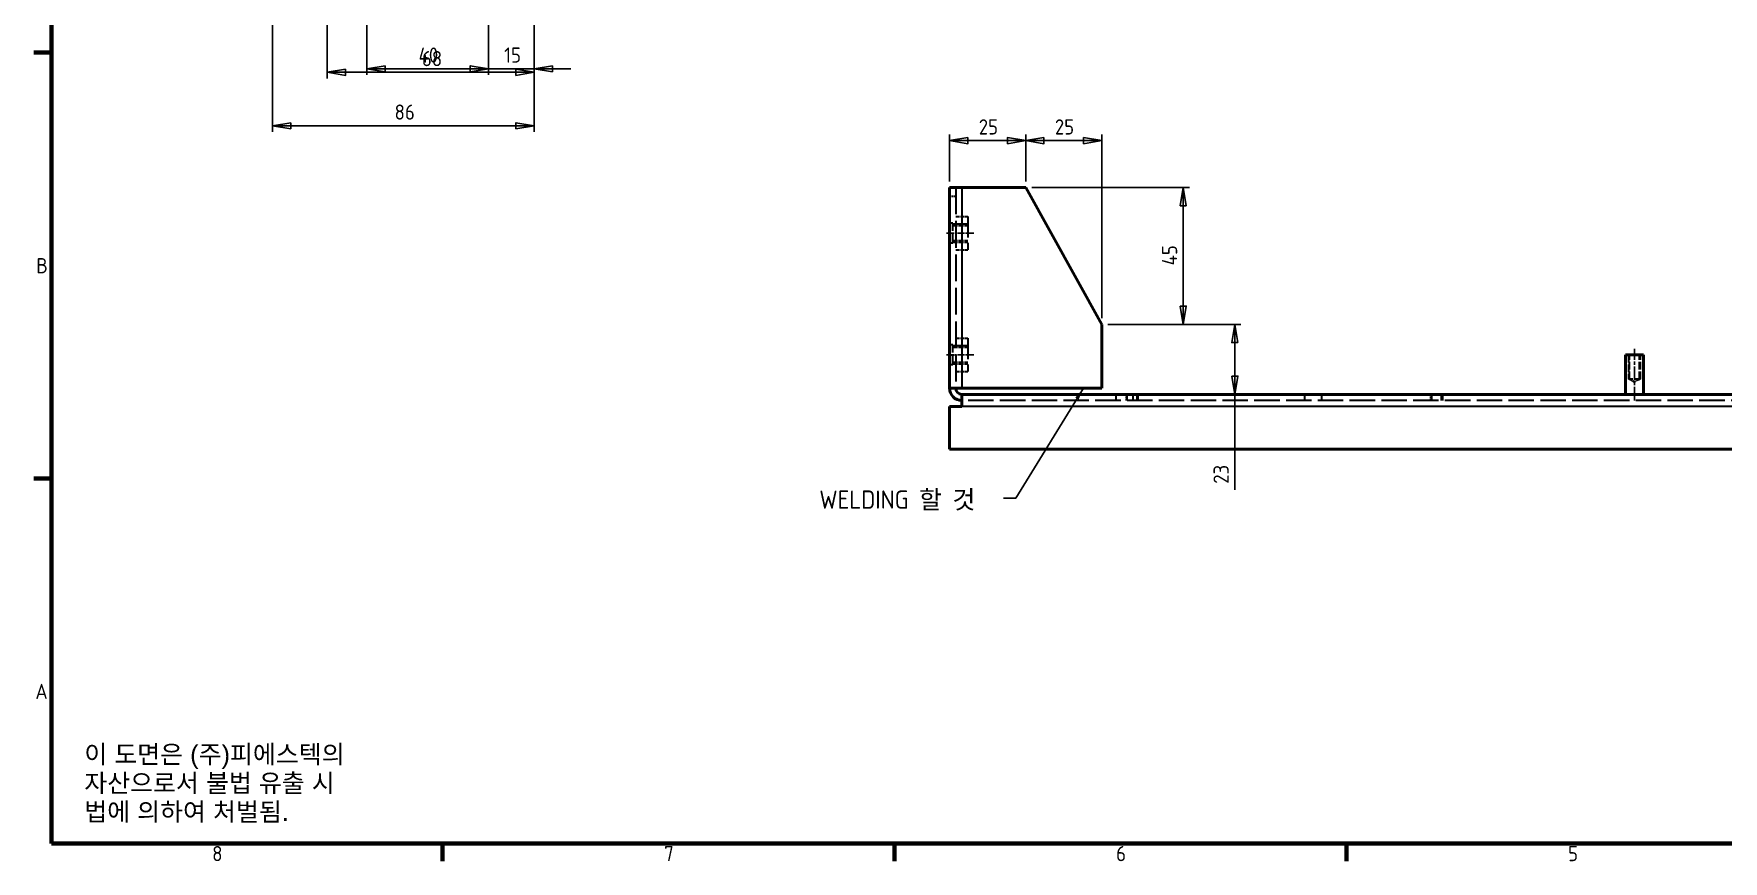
# Model space of a CAD drawing. Header units: millimetres. Extents: x 0 to 1188, y 0 to 840.
# Drawn here: x 14 to 569, y 14 to 286 of the extents above; entities that cross this region are included whole.
import ezdxf

# ---------------------------------------------------------------- set-up
doc = ezdxf.new("R2010")
doc.units = ezdxf.units.MM
doc.header["$LTSCALE"] = 2
doc.linetypes.add('CHAIN', pattern=[0.3543, 0.2362, -0.0295, 0.0591, -0.0295])
doc.linetypes.add('DASHED', pattern=[0.2067, 0.1654, -0.0413])
doc.layers.get('0').update_dxf_attribs({"lineweight": 25})
for name, color, linetype, lineweight in [('가려진 것(ISO)', 5, 'DASHED', 35), ('가시적인 것(ISO)', 7, 'Continuous', 50), ('가시적인 좁은 것(ISO)', 1, 'Continuous', 35), ('경계(ISO)', 7, 'Continuous', 70), ('기호(ISO)', 7, 'Continuous', 25), ('중심선(ISO)', 1, 'Continuous', 25), ('치수(ISO)', 7, 'Continuous', 25)]:
    doc.layers.add(name, color=color, linetype=linetype, lineweight=lineweight)
doc.styles.add('ISO Proportiona M2B', font='isocp.shx')
doc.styles.add('ISO Proportional', font='arial.ttf')
doc.styles.add('ISO ProportionalPSTEK', font='isocp.shx')
doc.dimstyles.new('PSTEK', dxfattribs={"dimscale": 2, "dimtxt": 2.5, "dimasz": 3, "dimexe": 1, "dimexo": 1, "dimgap": 1, "dimtad": 1, "dimrnd": 1e-08, "dimdsep": 46, "dimtxsty": 'ISO ProportionalPSTEK', "dimblk": 'Filled-1', "dimcen": 0.09, "dimdle": 10, "dimclrd": 3, "dimclre": 3, "dimclrt": 1, "dimadec": 1, "dimazin": 2, "dimtfac": 1, "dimtmove": 0, "dimatfit": 3, "dimfxl": 0, "dimtolj": 1, "dimlwd": -1, "dimlwe": -1, "dimarcsym": 0})
doc.dimstyles.new('PSTEK$7', dxfattribs={"dimscale": 2, "dimtxt": 2.5, "dimasz": 2, "dimexe": 1, "dimexo": 1, "dimgap": 1, "dimtad": 1, "dimrnd": 1e-08, "dimdsep": 46, "dimtxsty": 'ISO ProportionalPSTEK', "dimblk": 'Filled-1', "dimcen": 0.09, "dimdle": 10, "dimclrd": 3, "dimclre": 3, "dimclrt": 1, "dimadec": 1, "dimazin": 2, "dimtfac": 1, "dimtmove": 0, "dimatfit": 3, "dimfxl": 0, "dimtolj": 1, "dimlwd": -1, "dimlwe": -1, "dimarcsym": 0})

# ---------------------------------------------------------------- blocks, each defined once
blk = doc.blocks.new('경계 Default Border')
at = {"layer": '경계(ISO)'}
for p, q in [((10, 140), (7.1, 140)), ((10, 70), (7.1, 70)), ((74.25, 10), (74.25, 7.1)), ((148.5, 10), (148.5, 7.1)), ((222.75, 10), (222.75, 7.1))]:
    blk.add_line(p, q, dxfattribs=at)
at = {"layer": '경계(ISO)', "flags": 128}
blk.add_lwpolyline([(10, 10), (10, 410), (584, 410), (584, 10), (10, 10)], dxfattribs=at)
at = {"layer": '경계(ISO)', "color": 1, "char_height": 2.5, "attachment_point": 7, "style": 'ISO Proportiona M2B'}
for s, insert in [('B', (7.5, 103.73)), ('A', (7.36, 33.74)), ('8', (36.41, 7.08)), ('7', (110.66, 7.09)), ('6', (184.91, 7.08)), ('5', (259.16, 7.08))]:
    blk.add_mtext(s, dxfattribs=dict(at, insert=insert))
blk = doc.blocks.new('Filled-1')
at = {"color": 0}
for p, q in [((0, 0), (-1, 0.167)), ((-1, 0.167), (-1, -0.167)), ((-1, 0), (0, 0)), ((-1, -0.167), (0, 0))]:
    blk.add_line(p, q, dxfattribs=at)
at = {"color": 0, "flags": 128}
blk.add_lwpolyline([(-1, -0.167), (0, 0), (-1, 0.167), (-1, -0.167)], dxfattribs=at)
at = {"color": 0}
blk.add_solid([(-1, -0.167), (0, 0), (-1, 0.167), (-1, -0.167)], dxfattribs=at)
blk = doc.blocks.new('*D37')
at = {"layer": 'Defpoints', "color": 0, "transparency": 16777216}
for p in [(123.62, 332.5), (163.62, 332.5), (163.62, 274.7)]:
    blk.add_point(p, dxfattribs=at)
at = {"layer": '치수(ISO)', "color": 3, "transparency": 16777216}
for p, q in [((123.62, 330.5), (123.62, 272.7)), ((163.62, 330.5), (163.62, 272.7)), ((129.62, 274.7), (157.62, 274.7))]:
    blk.add_line(p, q, dxfattribs=at)
at = {"layer": '치수(ISO)', "color": 3, "transparency": 16777216, "xscale": 6, "yscale": 6, "zscale": 6, "rotation": 180}
blk.add_blockref('Filled-1', (123.62, 274.7), dxfattribs=at)
at = {"layer": '치수(ISO)', "color": 3, "transparency": 16777216, "xscale": 6, "yscale": 6, "zscale": 6}
blk.add_blockref('Filled-1', (163.62, 274.7), dxfattribs=at)
at = {"layer": '치수(ISO)', "color": 1, "transparency": 16777216, "insert": (140.62, 281.7), "char_height": 5, "attachment_point": 1, "style": 'ISO ProportionalPSTEK'}
blk.add_mtext('\\A1;40', dxfattribs=at)
blk = doc.blocks.new('*D38')
at = {"layer": 'Defpoints', "color": 0, "transparency": 16777216}
for p in [(163.62, 332.5), (178.62, 326), (178.62, 274.7)]:
    blk.add_point(p, dxfattribs=at)
at = {"layer": '치수(ISO)', "color": 3, "transparency": 16777216}
for p, q in [((163.62, 330.5), (163.62, 272.7)), ((178.62, 324), (178.62, 272.7)), ((157.62, 274.7), (151.62, 274.7)), ((163.62, 274.7), (178.62, 274.7)), ((184.62, 274.7), (190.62, 274.7))]:
    blk.add_line(p, q, dxfattribs=at)
at = {"layer": '치수(ISO)', "color": 3, "transparency": 16777216, "xscale": 6, "yscale": 6, "zscale": 6}
blk.add_blockref('Filled-1', (163.62, 274.7), dxfattribs=at)
at = {"layer": '치수(ISO)', "color": 3, "transparency": 16777216, "xscale": 6, "yscale": 6, "zscale": 6, "rotation": 180}
blk.add_blockref('Filled-1', (178.62, 274.7), dxfattribs=at)
at = {"layer": '치수(ISO)', "color": 1, "transparency": 16777216, "insert": (168.77, 281.7), "char_height": 5, "attachment_point": 1, "style": 'ISO ProportionalPSTEK'}
blk.add_mtext('\\A1;15', dxfattribs=at)
blk = doc.blocks.new('*D39')
at = {"layer": 'Defpoints', "color": 0, "transparency": 16777216}
for p in [(110.62, 322), (178.62, 322), (178.62, 273.53)]:
    blk.add_point(p, dxfattribs=at)
at = {"layer": '치수(ISO)', "color": 3, "transparency": 16777216}
for p, q in [((110.62, 320), (110.62, 271.53)), ((178.62, 320), (178.62, 271.53)), ((116.62, 273.53), (172.62, 273.53))]:
    blk.add_line(p, q, dxfattribs=at)
at = {"layer": '치수(ISO)', "color": 3, "transparency": 16777216, "xscale": 6, "yscale": 6, "zscale": 6, "rotation": 180}
blk.add_blockref('Filled-1', (110.62, 273.53), dxfattribs=at)
at = {"layer": '치수(ISO)', "color": 3, "transparency": 16777216, "xscale": 6, "yscale": 6, "zscale": 6}
blk.add_blockref('Filled-1', (178.62, 273.53), dxfattribs=at)
at = {"layer": '치수(ISO)', "color": 1, "transparency": 16777216, "insert": (141.72, 280.53), "char_height": 5, "attachment_point": 1, "style": 'ISO ProportionalPSTEK'}
blk.add_mtext('\\A1;68', dxfattribs=at)
blk = doc.blocks.new('*D40')
at = {"layer": 'Defpoints', "color": 0, "transparency": 16777216}
for p in [(340.11, 251.06), (315.11, 235.65), (340.11, 235.65)]:
    blk.add_point(p, dxfattribs=at)
at = {"layer": '치수(ISO)', "color": 3, "transparency": 16777216}
for p, q in [((315.11, 237.65), (315.11, 253.06)), ((321.11, 251.06), (334.11, 251.06)), ((340.11, 237.65), (340.11, 253.06))]:
    blk.add_line(p, q, dxfattribs=at)
at = {"layer": '치수(ISO)', "color": 3, "transparency": 16777216, "xscale": 6, "yscale": 6, "zscale": 6, "rotation": 180}
blk.add_blockref('Filled-1', (315.11, 251.06), dxfattribs=at)
at = {"layer": '치수(ISO)', "color": 3, "transparency": 16777216, "xscale": 6, "yscale": 6, "zscale": 6}
blk.add_blockref('Filled-1', (340.11, 251.06), dxfattribs=at)
at = {"layer": '치수(ISO)', "color": 1, "transparency": 16777216, "insert": (324.69, 258.07), "char_height": 5, "attachment_point": 1, "style": 'ISO ProportionalPSTEK'}
blk.add_mtext('\\A1;25', dxfattribs=at)
blk = doc.blocks.new('*D41')
at = {"layer": 'Defpoints', "color": 0, "transparency": 16777216}
for p in [(340.11, 251.06), (340.11, 235.65), (365.11, 190.65)]:
    blk.add_point(p, dxfattribs=at)
at = {"layer": '치수(ISO)', "color": 3, "transparency": 16777216}
for p, q in [((340.11, 237.65), (340.11, 253.06)), ((359.11, 251.06), (346.11, 251.06)), ((365.11, 192.65), (365.11, 253.06))]:
    blk.add_line(p, q, dxfattribs=at)
at = {"layer": '치수(ISO)', "color": 3, "transparency": 16777216, "xscale": 6, "yscale": 6, "zscale": 6, "rotation": 180}
blk.add_blockref('Filled-1', (340.11, 251.06), dxfattribs=at)
at = {"layer": '치수(ISO)', "color": 3, "transparency": 16777216, "xscale": 6, "yscale": 6, "zscale": 6}
blk.add_blockref('Filled-1', (365.11, 251.06), dxfattribs=at)
at = {"layer": '치수(ISO)', "color": 1, "transparency": 16777216, "insert": (349.69, 258.07), "char_height": 5, "attachment_point": 1, "style": 'ISO ProportionalPSTEK'}
blk.add_mtext('\\A1;25', dxfattribs=at)
blk = doc.blocks.new('*D42')
at = {"layer": 'Defpoints', "color": 0, "transparency": 16777216}
for p in [(340.11, 235.65), (391.88, 235.65), (365.11, 190.65)]:
    blk.add_point(p, dxfattribs=at)
at = {"layer": '치수(ISO)', "color": 3, "transparency": 16777216}
for p, q in [((342.11, 235.65), (393.88, 235.65)), ((391.88, 196.65), (391.88, 229.65)), ((367.11, 190.65), (393.88, 190.65))]:
    blk.add_line(p, q, dxfattribs=at)
at = {"layer": '치수(ISO)', "color": 3, "transparency": 16777216, "xscale": 6, "yscale": 6, "zscale": 6}
for p, rotation in [((391.88, 235.65), 90), ((391.88, 190.65), 270)]:
    blk.add_blockref('Filled-1', p, dxfattribs=dict(at, rotation=rotation))
at = {"layer": '치수(ISO)', "color": 1, "transparency": 16777216, "insert": (384.88, 210.05), "char_height": 5, "attachment_point": 1, "rotation": 90, "style": 'ISO ProportionalPSTEK'}
blk.add_mtext('\\A1;45', dxfattribs=at)
blk = doc.blocks.new('*D43')
at = {"layer": 'Defpoints', "color": 0, "transparency": 16777216}
for p in [(365.11, 190.65), (408.82, 190.65), (400.76, 167.65)]:
    blk.add_point(p, dxfattribs=at)
at = {"layer": '치수(ISO)', "color": 3, "transparency": 16777216}
for p, q in [((367.11, 190.65), (410.82, 190.65)), ((408.82, 184.65), (408.82, 173.65)), ((408.82, 167.65), (408.82, 136.25))]:
    blk.add_line(p, q, dxfattribs=at)
at = {"layer": '치수(ISO)', "color": 3, "transparency": 16777216, "xscale": 6, "yscale": 6, "zscale": 6}
for p, rotation in [((408.82, 190.65), 90), ((408.82, 167.65), 270)]:
    blk.add_blockref('Filled-1', p, dxfattribs=dict(at, rotation=rotation))
at = {"layer": '치수(ISO)', "color": 1, "transparency": 16777216, "insert": (401.81, 138.25), "char_height": 5, "attachment_point": 1, "rotation": 90, "style": 'ISO ProportionalPSTEK'}
blk.add_mtext('\\A1;23', dxfattribs=at)
blk = doc.blocks.new('*D49')
at = {"layer": 'Defpoints', "color": 0, "transparency": 16777216}
for p in [(92.62, 322), (178.62, 322), (178.62, 255.95)]:
    blk.add_point(p, dxfattribs=at)
at = {"layer": '치수(ISO)', "color": 3, "transparency": 16777216}
for p, q in [((92.62, 320), (92.62, 253.95)), ((178.62, 320), (178.62, 253.95)), ((98.62, 255.95), (172.62, 255.95))]:
    blk.add_line(p, q, dxfattribs=at)
at = {"layer": '치수(ISO)', "color": 3, "transparency": 16777216, "xscale": 6, "yscale": 6, "zscale": 6, "rotation": 180}
blk.add_blockref('Filled-1', (92.62, 255.95), dxfattribs=at)
at = {"layer": '치수(ISO)', "color": 3, "transparency": 16777216, "xscale": 6, "yscale": 6, "zscale": 6}
blk.add_blockref('Filled-1', (178.62, 255.95), dxfattribs=at)
at = {"layer": '치수(ISO)', "color": 1, "transparency": 16777216, "insert": (132.75, 262.95), "char_height": 5, "attachment_point": 1, "style": 'ISO ProportionalPSTEK'}
blk.add_mtext('\\A1;86', dxfattribs=at)

msp = doc.modelspace()

# ---------------------------------------------------------------- linework, layer by layer
at = {"layer": '가려진 것(ISO)', "ltscale": 26.608612}
msp.add_line((317.112, 235.654), (317.112, 169.654), dxfattribs=at)
at = {"layer": '가려진 것(ISO)', "ltscale": 1.904597}
for p, q in [((317.112, 232.654), (315.112, 232.654)), ((315.112, 180.654), (317.112, 180.654)), ((369.862, 165.654), (369.862, 167.654)), ((373.112, 167.654), (373.112, 165.654)), ((373.491, 165.654), (373.491, 167.654)), ((375.362, 165.654), (375.362, 167.654)), ((376.733, 165.654), (376.733, 167.654)), ((377.112, 165.654), (377.112, 167.654)), ((431.862, 165.654), (431.862, 167.654)), ((437.362, 165.654), (437.362, 167.654)), ((473.112, 167.654), (473.112, 165.654)), ((473.491, 165.654), (473.491, 167.654)), ((476.733, 165.654), (476.733, 167.654)), ((477.112, 165.654), (477.112, 167.654))]:
    msp.add_line(p, q, dxfattribs=at)
at = {"layer": '가려진 것(ISO)', "ltscale": 0.952248}
for p, q in [((316.112, 223.904), (315.112, 223.904)), ((316.112, 217.404), (315.112, 217.404)), ((316.112, 183.904), (315.112, 183.904)), ((316.112, 177.404), (315.112, 177.404))]:
    msp.add_line(p, q, dxfattribs=at)
at = {"layer": '가려진 것(ISO)', "ltscale": 9.723544}
for p, q in [((316.112, 217.404), (316.112, 223.904)), ((316.112, 177.404), (316.112, 183.904))]:
    msp.add_line(p, q, dxfattribs=at)
at = {"layer": '가려진 것(ISO)', "ltscale": 4.761642}
for p, q in [((321.112, 223.654), (316.112, 223.654)), ((316.112, 223.113), (321.112, 223.113)), ((316.112, 218.196), (321.112, 218.196)), ((316.112, 217.654), (321.112, 217.654)), ((321.112, 183.654), (316.112, 183.654)), ((316.112, 183.113), (321.112, 183.113)), ((316.112, 178.196), (321.112, 178.196)), ((316.112, 177.654), (321.112, 177.654))]:
    msp.add_line(p, q, dxfattribs=at)
at = {"layer": '가려진 것(ISO)', "ltscale": 3.809293}
for p, q in [((317.112, 226.154), (321.112, 226.154)), ((317.112, 215.154), (321.112, 215.154)), ((317.112, 186.154), (321.112, 186.154)), ((317.112, 175.154), (321.112, 175.154))]:
    msp.add_line(p, q, dxfattribs=at)
at = {"layer": '가려진 것(ISO)', "ltscale": 20.898355}
for p, q in [((321.112, 226.154), (321.112, 215.154)), ((321.112, 186.154), (321.112, 175.154))]:
    msp.add_line(p, q, dxfattribs=at)
at = {"layer": '가려진 것(ISO)', "ltscale": 7.618686}
for p, q in [((538.112, 180.654), (538.112, 172.654)), ((538.491, 172.654), (538.491, 180.654)), ((541.733, 172.654), (541.733, 180.654)), ((542.112, 172.654), (542.112, 180.654))]:
    msp.add_line(p, q, dxfattribs=at)
at = {"layer": '가려진 것(ISO)', "ltscale": 5.983681}
msp.add_line((542.112, 172.654), (538.112, 172.654), dxfattribs=at)
at = {"layer": '가려진 것(ISO)', "ltscale": 1.800898}
for q in [(538.491, 172.654), (541.733, 172.654)]:
    msp.add_line((540.112, 171.68), q, dxfattribs=at)
at = {"layer": '가려진 것(ISO)', "ltscale": 25.264742}
msp.add_line((1071.112, 165.654), (319.112, 165.654), dxfattribs=at)
at = {"layer": '가시적인 것(ISO)'}
for p, q in [((315.112, 169.654), (315.112, 235.654)), ((319.112, 235.654), (315.112, 235.654)), ((319.112, 235.654), (340.112, 235.654)), ((365.112, 190.654), (340.112, 235.654)), ((365.112, 190.654), (365.112, 169.654)), ((537.162, 180.654), (543.062, 180.654)), ((537.162, 167.654), (537.162, 180.654)), ((543.062, 167.654), (543.062, 180.654)), ((315.112, 169.654), (319.112, 169.654)), ((365.112, 169.654), (319.112, 169.654)), ((319.112, 163.654), (319.112, 167.654)), ((319.112, 167.654), (1071.112, 167.654)), ((315.112, 149.654), (315.112, 163.654)), ((319.112, 163.654), (315.112, 163.654)), ((1075.112, 149.654), (315.112, 149.654))]:
    msp.add_line(p, q, dxfattribs=at)
for radius in [4, 2]:
    msp.add_arc((319.112, 169.654), radius, 180, 270, dxfattribs=at)
at = {"layer": '가시적인 좁은 것(ISO)'}
for p, q in [((319.112, 235.654), (319.112, 169.654)), ((1071.112, 163.654), (319.112, 163.654))]:
    msp.add_line(p, q, dxfattribs=at)
at = {"layer": '중심선(ISO)', "linetype": 'CHAIN', "ltscale": 5.000333}
for p, q in [((314.112, 220.654), (323.112, 220.654)), ((314.112, 180.654), (323.112, 180.654))]:
    msp.add_line(p, q, dxfattribs=at)
at = {"layer": '중심선(ISO)', "linetype": 'CHAIN', "ltscale": 9.445163}
msp.add_line((540.112, 165.654), (540.112, 182.654), dxfattribs=at)

# ---------------------------------------------------------------- block references
at = {"xscale": 2, "yscale": 2, "zscale": 2}
msp.add_blockref('경계 Default Border', (0, 0), dxfattribs=at)

# ---------------------------------------------------------------- texts
at = {"layer": '기호(ISO)', "color": 1, "insert": (272.288, 136.05), "char_height": 6, "width": 58.53397, "attachment_point": 1, "style": 'ISO ProportionalPSTEK'}
msp.add_mtext('{\\fISOCP|b0|i0;\\H6.0000;WELDING 할 것}', dxfattribs=at)
at = {"layer": '기호(ISO)', "color": 7, "insert": (30.789, 52.312), "char_height": 6, "width": 102.48028, "attachment_point": 1, "line_spacing_factor": 0.944221, "style": 'ISO Proportional'}
msp.add_mtext('{\\fArial|b0|i0;이 도면은 (주)피에스텍의\\P자산으로서 불법 유출 시 \\P법에 의하여 처벌됨.}', dxfattribs=at)

# ---------------------------------------------------------------- dimensions: what is measured, and where the dimension line sits
at = {"layer": '치수(ISO)', "color": 3}
for base, p1, p2, angle, override, picture, middle in [((163.624, 274.698), (123.624, 332.5), (163.624, 332.5), 180, {"dimdec": 2, "dimtp": 0, "dimtm": 0, "dimtdec": 2, "dimtofl": 0, "dimatfit": 1}, '*D37', (143.624, 274.698)), ((178.624, 274.698), (163.624, 332.5), (178.624, 326), 180, {"dimdec": 2, "dimtp": 0, "dimtm": 0, "dimtdec": 2, "dimtofl": 1, "dimatfit": 1}, '*D38', (171.124, 274.698)), ((178.624, 255.953), (92.624, 322), (178.624, 322), 180, {"dimdec": 2, "dimtp": 0, "dimtm": 0, "dimtdec": 2, "dimtofl": 0, "dimatfit": 1}, '*D49', (135.624, 255.953)), ((178.624, 273.526), (110.624, 322), (178.624, 322), 180, {"dimdec": 2, "dimtp": 0, "dimtm": 0, "dimtdec": 2, "dimtofl": 0, "dimatfit": 1}, '*D39', (144.624, 273.526)), ((340.112, 251.065), (315.112, 235.654), (340.112, 235.654), 180, {"dimdec": 2, "dimtp": 0, "dimtm": 0, "dimtdec": 2, "dimtofl": 0, "dimatfit": 1}, '*D40', (327.612, 251.065)), ((340.112, 251.065), (365.112, 190.654), (340.112, 235.654), 180, {"dimdec": 2, "dimtp": 0, "dimtm": 0, "dimtdec": 2, "dimtofl": 0, "dimatfit": 1}, '*D41', (352.612, 251.065)), ((391.877, 235.654), (365.112, 190.654), (340.112, 235.654), 90, {"dimdec": 2, "dimtp": 0, "dimtm": 0, "dimtdec": 2, "dimtofl": 0, "dimatfit": 1}, '*D42', (391.877, 213.154)), ((408.815, 190.654), (400.763, 167.654), (365.112, 190.654), 90, {"dimdec": 2, "dimse1": 1, "dimtp": 0, "dimtm": 0, "dimtdec": 2, "dimtofl": 0, "dimatfit": 2}, '*D43', (408.815, 141.169))]:
    dim = msp.add_linear_dim(base=base, p1=p1, p2=p2, angle=angle, dimstyle='PSTEK', override=override, dxfattribs=at)
    dim.commit()
    dim.dimension.update_dxf_attribs({"geometry": picture, "text_midpoint": middle, "dimtype": 160})

# ---------------------------------------------------------------- leaders
at = {"layer": '기호(ISO)', "color": 3, "annotation_type": 0, "has_hookline": 1, "hookline_direction": 1, "text_width": 54.306}
msp.add_leader([(359.045, 169.654), (336.822, 133.55), (332.822, 133.55)], dimstyle='PSTEK$7', override={"dimtad": 0}, dxfattribs=at)

doc.saveas('drawing.dxf')
